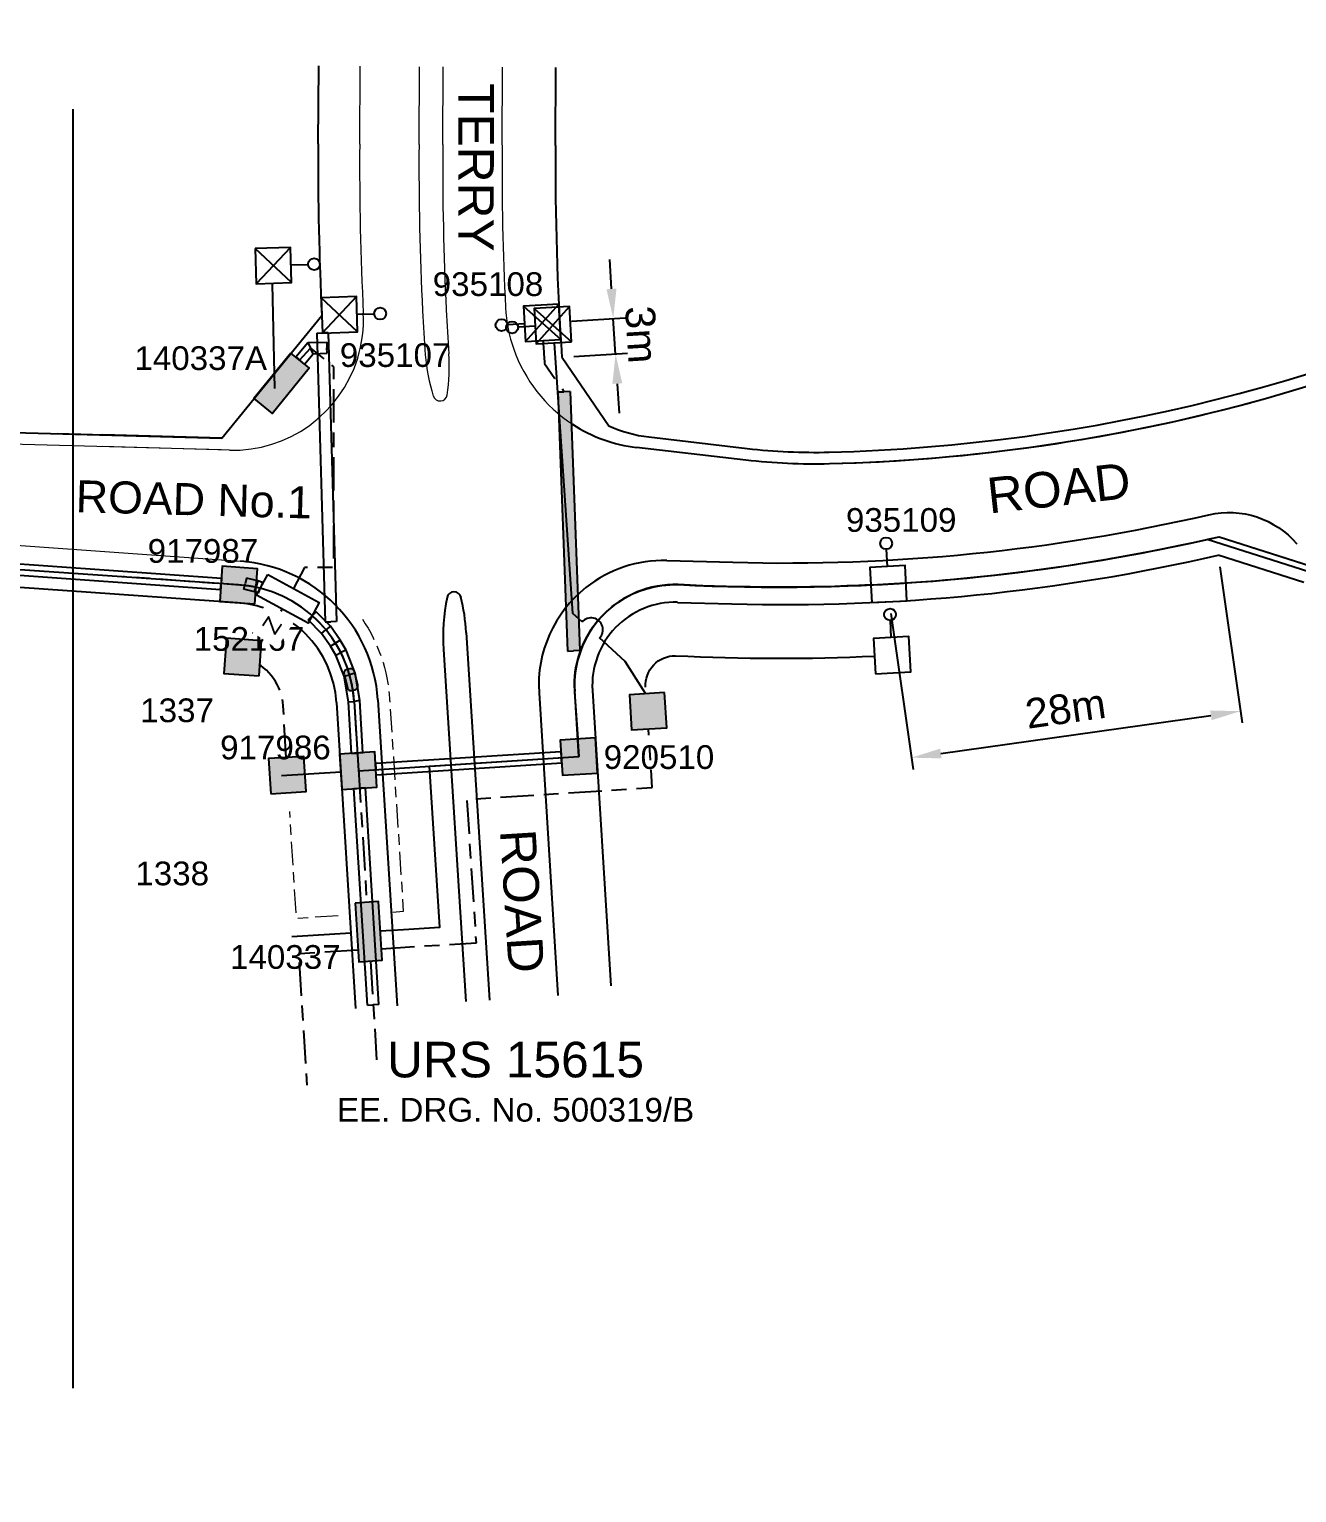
# Model space of a CAD drawing. Header units: metres. Extents: x 305550 to 306428, y 6276370 to 6276957.
# Drawn here: x 305689.5 to 305796.4, y 6276723.2 to 6276846.6 of the extents above; entities that cross this region are included whole.
import ezdxf
from ezdxf.enums import TextEntityAlignment as Align

# ---------------------------------------------------------------- set-up
doc = ezdxf.new("R2010")
doc.units = ezdxf.units.M
doc.header["$LTSCALE"] = 0.7
doc.linetypes.add('Cable Exist UG', pattern=[8.2, 4, -1.2, 1.8, -1.2])
doc.linetypes.add('IE Trench LV', pattern=[6.5, 5, -1.5])
doc.layers.get('0').update_dxf_attribs({"color": 6})
for name, color, linetype in [('_User Miscellaneous1', 3, 'Continuous'), ('_User Miscellaneous11', 7, 'Continuous'), ('_User Miscellaneous3', 11, 'Continuous'), ('_User Miscellaneous4', 7, 'Continuous'), ('_User Miscellaneous6', 7, 'Continuous'), ('_User Miscellaneous7', 150, 'Continuous'), ('_User Miscellaneous8', 7, 'Continuous'), ('_User Miscellaneous9', 8, 'Continuous'), ('_User_LV_Exist', 7, 'Continuous'), ('Cadastre Developer_SP_NEW', 4, 'Continuous'), ('Cadastre Roads_SP_EXT', 4, 'Continuous'), ('Cadastre Roads_SP_NEW', 8, 'Continuous'), ('Duct_SP_NEW', 2, 'Continuous'), ('Equip_SP_LV_NEW', 2, 'Continuous'), ('Mains_HV_NEW_U72', 2, 'Continuous'), ('Mains_LV_MOD', 3, 'Continuous'), ('Mains_LV_NEW_R6', 2, 'Continuous'), ('Mains_LV_NEW_T84', 2, 'Continuous'), ('SupportsUG_SP_LV_EXT', 7, 'Continuous'), ('SupportsUG_SP_LV_NEW', 2, 'Continuous'), ('SupportsUG_SP_LV_SL_EXT', 7, 'Continuous'), ('SupportsUG_SP_LV_SL_NEW', 2, 'Continuous'), ('Trench_SP_NEW', 2, 'Continuous'), ('UG_Details_SP_MISC', 7, 'Continuous')]:
    doc.layers.add(name, color=color, linetype=linetype)
doc.layers.add('_User Miscellaneous5', color=7, linetype='Continuous', lineweight=35)
doc.layers.add('_User Notes', color=7, linetype='Continuous', plot=False)
doc.layers.add('Viewports', color=8, linetype='Continuous', plot=False)
doc.styles.add('ARIAL', font='arial.ttf', dxfattribs={"height": 2})
doc.styles.add('ARIAL 2.5', font='arial.ttf', dxfattribs={"height": 2.5})
doc.styles.add('ARIAL 3.0', font='arial.ttf', dxfattribs={"height": 3})
doc.styles.add('COLUMN_LABEL', font='arial.ttf')
doc.styles.add('POLE_LABEL', font='arial.ttf')
doc.styles.add('SL_LABEL', font='arial.ttf')
doc.styles.get("Standard").update_dxf_attribs({"font": 'arial.ttf'})
doc.styles.add('style1', font='iso3098b.shx')
doc.linetypes.add('Cable New UG', pattern='A,8,-1,["x",style1,S=3.5,R=0,X=0.35,Y=-1],-3.5', length=12.5)
doc.linetypes.add('Cable Z', pattern='A,8,-1,["Z",Standard,S=2.5,R=0,X=0.35,Y=-1.25],-3.5', length=12.5)
doc.linetypes.add('IE Trench HV', pattern='A,8,-2,["/",style1,S=2.5,R=0,X=0.1,Y=-1],-4.5', length=14.5)
doc.dimstyles.new('DIM 1000', dxfattribs={"dimtxt": 2.5, "dimasz": 2.5, "dimexe": 1, "dimexo": 1, "dimgap": 1, "dimtad": 1, "dimdec": 0, "dimzin": 0, "dimdsep": 46, "dimtxsty": 'ARIAL 2.5', "dimcen": 1, "dimclrd": 3, "dimclre": 3, "dimclrt": 7, "dimadec": 0, "dimazin": 0, "dimtfac": 1, "dimtdec": 0, "dimtix": 1, "dimtmove": 0, "dimatfit": 3, "dimfxl": 1, "dimtolj": 1, "dimtzin": 0, "dimarcsym": 0})

# ---------------------------------------------------------------- blocks, each defined once
blk = doc.blocks.new('*U36')
at = {"layer": '_User Miscellaneous7', "lineweight": -3}
blk.add_lwpolyline([(0, -3.03), (0, -1.58)], dxfattribs=at)
blk.add_lwpolyline([(-1.49, -6), (1.49, -6), (1.49, -3.03), (-1.49, -3.03)], close=True, dxfattribs=at)
blk.add_circle((0, -1.08), 0.5, dxfattribs=at)
at = {"layer": '_User Miscellaneous8', "color": 2, "lineweight": -3}
blk.add_lwpolyline([(-1.49, 0), (1.49, 0), (1.49, 2.97), (-1.49, 2.97)], close=True, dxfattribs=at)
at = {"style": 'POLE_LABEL', "flags": 9}
blk.add_attdef('STRUCTURE_PLANT_NUMBER', text='', height=0.2, dxfattribs=at).set_placement((1.64, 1.73), align=Align.MIDDLE_LEFT)
for tag, flags, p in [('STREET_CODE', 9, (1.64, 1.49)), ('COLUMN_TYPE', 9, (1.64, 1.29)), ('OWNED_BY', 9, (1.64, 1.09)), ('OPERATED_BY', 9, (1.64, 0.89)), ('STATE', 9, (1.64, 0.49)), ('MAINTAINED_BY', 9, (1.64, 0.69)), ('USAGE', 9, (1.64, 0.29)), ('LEGEND', 9, (1.64, 0.09)), ('SUBURB', 9, (1.64, -0.31)), ('STREETNAME', 9, (1.64, -0.51)), ('Z', 1, (1.64, -1.31)), ('PARENT', 9, (1.64, -0.11)), ('LOCATION', 9, (1.64, -0.71)), ('NOTES', 9, (1.64, -0.91)), ('LABEL_ALIGNMENT', 9, (1.64, -1.11))]:
    blk.add_attdef(tag, text='', height=0.2, dxfattribs=dict(flags=flags)).set_placement(p, align=Align.MIDDLE_LEFT)
at = {"layer": '_User Miscellaneous5', "style": 'ARIAL', "flags": 8}
blk.add_attdef('ASSET_NUM', text='', height=2, dxfattribs=at).set_placement((2, 3.49), align=Align.MIDDLE_LEFT)
blk = doc.blocks.new('*U39')
at = {"layer": '_User Miscellaneous8', "color": 2}
blk.add_line((0, 0), (0, 1.45), dxfattribs=at)
blk.add_circle((0, 1.95), 0.5, dxfattribs=at)
for tag, p, flags in [('Z', (0, 0), 1), ('OPERATED_BY', (0, -9.61), 9)]:
    blk.add_attdef(tag, p, '', height=0.2, dxfattribs=dict(flags=flags))
at = {"style": 'SL_LABEL', "flags": 9}
blk.add_attdef('STREET_CODE', text='', height=0.2, dxfattribs=at).set_placement((0, -0.2), align=Align.MIDDLE_LEFT)
at = {"flags": 9}
for tag, p in [('CONSTRUCTED_VOLTAGE', (0, -0.4)), ('CONTROL_TYPE', (0, -0.6)), ('LANTERN_PURPOSE', (0, -0.8)), ('LANTERN_TYPE', (0, -1)), ('NO_PHASES', (0, -1.2)), ('OPERATING_VOLTAGE', (0, -1.4)), ('ORIENTATION', (0, -1.6)), ('OWNED_BY', (0, -1.8)), ('STATE', (0, -2)), ('CEXIST', (0, -2.4)), ('USAGE', (0, -2.2)), ('CNEW', (0, -2.6)), ('CNUMBER', (0, -2.8)), ('CREMOVE', (0, -3)), ('CREPLACE', (0, -3.2)), ('LKINGHEIGHT', (0, -3.4)), ('LBRACKET', (0, -3.6)), ('LBRACKETVOCAB', (0, -3.8)), ('LCATEGORY', (0, -4)), ('LCHARGE1', (0, -4.2)), ('LCHARGE1PERCENT', (0, -4.4)), ('LCHARGE2', (0, -4.6)), ('LCHARGE2PERCENT', (0, -4.8)), ('LCHARGE3', (0, -5)), ('LCHARGE3PERCENT', (0, -5.2)), ('LEXIST', (0, -5.4)), ('LLAMP', (0, -5.6)), ('LLAMPVOCAB', (0, -5.8)), ('LMAST', (0, -6)), ('LMASTVOCAB', (0, -6.2)), ('LNEW', (0, -6.4)), ('LANTNUMBER', (0, -6.6)), ('LOUTREACH', (0, -7)), ('LOUTREACHVOCAB', (0, -7.2)), ('LRATECODE', (0, -7.4)), ('SUBURB', (0, -8.6)), ('LREMOVE', (0, -7.6)), ('LREPLACE', (0, -7.8)), ('LTYPE', (0, -8)), ('LTYPEVOCAB', (0, -8.2)), ('LEGEND', (0, -8.4)), ('STREETNAME', (0, -8.8)), ('LOCATION', (0, -9)), ('NOTES', (0, -9.2)), ('MAINTAINED_BY', (0, -9.86))]:
    blk.add_attdef(tag, text='', height=0.2, dxfattribs=at).set_placement(p, align=Align.MIDDLE_LEFT)
at = {"layer": '_User Notes', "style": 'SL_LABEL', "flags": 8}
blk.add_attdef('ASSET_NUM', text='', height=2.5, dxfattribs=at).set_placement((2, 2), align=Align.MIDDLE_LEFT)
at = {"layer": '_User Notes', "flags": 8}
blk.add_attdef('LNUMBER', text='', height=2.5, dxfattribs=at).set_placement((1.2, -2.8), align=Align.MIDDLE_LEFT)
blk = doc.blocks.new('*U37')
at = {"layer": '_User Miscellaneous7'}
blk.add_hatch(color=256, dxfattribs=at).paths.add_polyline_path([(-1.49, -4.51), (-1.49, -7.49), (1.48, -7.49), (1.48, -4.51)])
at = {"layer": '_User Miscellaneous8'}
blk.add_hatch(color=256, dxfattribs=at).paths.add_polyline_path([(-1.49, 1.48), (-1.49, -1.49), (1.48, -1.49), (1.48, 1.48)])
at = {"layer": '_User Miscellaneous7'}
blk.add_lwpolyline([(1.48, -7.49), (1.48, -4.51), (-1.49, -4.51), (-1.49, -7.49)], close=True, dxfattribs=at)
at = {"layer": '_User Miscellaneous8'}
blk.add_lwpolyline([(1.48, -1.49), (1.48, 1.48), (-1.49, 1.48), (-1.49, -1.49)], close=True, dxfattribs=at)
at = {"flags": 9}
for tag, style, p in [('STRUCTURE_PLANT_NUMBER', 'POLE_LABEL', (1.81, 0.03)), ('STREET_CODE', 'COLUMN_LABEL', (1.81, -0.2))]:
    blk.add_attdef(tag, text='', height=0.2, dxfattribs=dict(at, style=style)).set_placement(p, align=Align.MIDDLE_LEFT)
for tag, p in [('COLUMN_TYPE', (1.81, -0.4)), ('OWNED_BY', (1.81, -0.6)), ('STATE', (1.81, -0.8)), ('USAGE', (1.81, -1)), ('LEGEND', (1.81, -1.2)), ('STREETNAME', (1.81, -1.6)), ('SUBURB', (1.81, -1.8)), ('LOCATION', (1.81, -1.4)), ('NOTES', (1.81, -2))]:
    blk.add_attdef(tag, text='', height=0.2, dxfattribs=at).set_placement(p, align=Align.MIDDLE_LEFT)
at = {"flags": 1}
blk.add_attdef('Z', (1.81, -2.35), '', height=0.2, dxfattribs=at)
at = {"layer": '_User Miscellaneous6', "style": 'ARIAL', "flags": 8}
blk.add_attdef('ASSET_NUM', text='', height=2, dxfattribs=at).set_placement((2, 2), align=Align.MIDDLE_LEFT)
blk = doc.blocks.new('*U195')
at = {"layer": '_User Miscellaneous7'}
blk.add_hatch(color=256, dxfattribs=at).paths.add_polyline_path([(1.96, -7.55), (4.93, -7.55), (4.93, -4.58), (1.96, -4.58)])
at = {"layer": '_User Miscellaneous8'}
blk.add_hatch(color=256, dxfattribs=at).paths.add_polyline_path([(-1.49, -1.49), (1.48, -1.49), (1.48, 1.48), (-1.49, 1.48)])
at = {"layer": '_User Miscellaneous7'}
blk.add_lwpolyline([(4.93, -7.55), (4.93, -4.58), (1.96, -4.58), (1.96, -7.55)], close=True, dxfattribs=at)
at = {"layer": '_User Miscellaneous8'}
blk.add_lwpolyline([(1.48, -1.49), (1.48, 1.48), (-1.49, 1.48), (-1.49, -1.49)], close=True, dxfattribs=at)
at = {"flags": 9}
for tag, style, p in [('STRUCTURE_PLANT_NUMBER', 'POLE_LABEL', (1.81, 0.03)), ('STREET_CODE', 'COLUMN_LABEL', (1.81, -0.2))]:
    blk.add_attdef(tag, text='', height=0.2, dxfattribs=dict(at, style=style)).set_placement(p, align=Align.MIDDLE_LEFT)
for tag, p in [('COLUMN_TYPE', (1.81, -0.4)), ('OWNED_BY', (1.81, -0.6)), ('STATE', (1.81, -0.8)), ('USAGE', (1.81, -1)), ('LEGEND', (1.81, -1.2)), ('STREETNAME', (1.81, -1.6)), ('SUBURB', (1.81, -1.8)), ('LOCATION', (1.81, -1.4)), ('NOTES', (1.81, -2))]:
    blk.add_attdef(tag, text='', height=0.2, dxfattribs=at).set_placement(p, align=Align.MIDDLE_LEFT)
at = {"flags": 1}
blk.add_attdef('Z', (1.81, -2.35), '', height=0.2, dxfattribs=at)
at = {"layer": '_User Miscellaneous6', "style": 'ARIAL', "flags": 8}
blk.add_attdef('ASSET_NUM', text='', height=2, dxfattribs=at).set_placement((2, 2), align=Align.MIDDLE_LEFT)
blk = doc.blocks.new('*U458')
at = {"layer": '_User Miscellaneous7'}
blk.add_hatch(color=256, dxfattribs=at).paths.add_polyline_path([(-0.71, -7.51), (2.26, -7.51), (2.26, -4.54), (-0.71, -4.54)])
at = {"layer": '_User Miscellaneous8'}
blk.add_hatch(color=256, dxfattribs=at).paths.add_polyline_path([(-1.49, -1.49), (1.48, -1.49), (1.48, 1.48), (-1.49, 1.48)])
at = {"layer": '_User Miscellaneous7'}
blk.add_lwpolyline([(2.26, -7.51), (2.26, -4.54), (-0.71, -4.54), (-0.71, -7.51)], close=True, dxfattribs=at)
at = {"layer": '_User Miscellaneous8'}
blk.add_lwpolyline([(1.48, -1.49), (1.48, 1.48), (-1.49, 1.48), (-1.49, -1.49)], close=True, dxfattribs=at)
at = {"flags": 9}
for tag, style, p in [('STRUCTURE_PLANT_NUMBER', 'POLE_LABEL', (1.81, 0.03)), ('STREET_CODE', 'COLUMN_LABEL', (1.81, -0.2))]:
    blk.add_attdef(tag, text='', height=0.2, dxfattribs=dict(at, style=style)).set_placement(p, align=Align.MIDDLE_LEFT)
for tag, p in [('COLUMN_TYPE', (1.81, -0.4)), ('OWNED_BY', (1.81, -0.6)), ('STATE', (1.81, -0.8)), ('USAGE', (1.81, -1)), ('LEGEND', (1.81, -1.2)), ('STREETNAME', (1.81, -1.6)), ('SUBURB', (1.81, -1.8)), ('LOCATION', (1.81, -1.4)), ('NOTES', (1.81, -2))]:
    blk.add_attdef(tag, text='', height=0.2, dxfattribs=at).set_placement(p, align=Align.MIDDLE_LEFT)
at = {"flags": 1}
blk.add_attdef('Z', (1.81, -2.35), '', height=0.2, dxfattribs=at)
at = {"layer": '_User Miscellaneous6', "style": 'ARIAL', "flags": 8}
blk.add_attdef('ASSET_NUM', text='', height=2, dxfattribs=at).set_placement((2, 2), align=Align.MIDDLE_LEFT)
blk = doc.blocks.new('PILLAR_EXT')
blk.add_hatch(color=256).paths.add_polyline_path([(-2.475, 2.49), (-2.475, 0.51), (2.475, 0.51), (2.475, 2.49)])
blk.add_lwpolyline([(-2.475, 0.51), (2.475, 0.51), (2.475, 2.49), (-2.475, 2.49)], close=True)
for tag, p, flags in [('OWNED_BY', (0, 1.3), 9), ('STATE', (0, 1.1), 9), ('SUPPORT_TYPE', (0, 0.9), 9), ('USAGE', (0, 0.7), 9), ('LEGEND', (0, 0.5), 9), ('LOCATION', (0, 0.3), 9), ('NOTES', (0, 0.1), 9), ('PARENT', (0, -0.1), 9), ('STREETNAME', (0, -0.3), 9), ('SUBURB', (0, -0.5), 1)]:
    blk.add_attdef(tag, p, '', height=0.2, dxfattribs=dict(flags=flags))
at = {"layer": '_User Miscellaneous6', "style": 'ARIAL', "flags": 8}
blk.add_attdef('ASSET_NUM', text='', height=2, dxfattribs=at).set_placement((1.5, 7.5), align=Align.TOP_LEFT)
blk = doc.blocks.new('*D180')
at = {"layer": '_User Miscellaneous3', "color": 3, "lineweight": -2, "transparency": 16777216}
for p, q in [((305789.89, 6276801.28), (305791.75, 6276788.13)), ((305762.16, 6276797.36), (305764.02, 6276784.21)), ((305766.36, 6276785.55), (305789.13, 6276788.77))]:
    blk.add_line(p, q, dxfattribs=at)
at = {"layer": '_User Miscellaneous3', "color": 3, "transparency": 16777216}
for points in [[(305789.07, 6276789.18), (305789.19, 6276788.36), (305791.61, 6276789.12)], [(305766.3, 6276785.96), (305766.42, 6276785.14), (305763.88, 6276785.2)]]:
    blk.add_solid(points, dxfattribs=at)
at = {"layer": 'Defpoints', "color": 0, "transparency": 16777216}
for p in [(305789.75, 6276802.27), (305762.02, 6276798.35), (305791.61, 6276789.12)]:
    blk.add_point(p, dxfattribs=at)
at = {"layer": '_User Miscellaneous3', "color": 7, "transparency": 16777216, "insert": (305776.87, 6276789.33), "char_height": 2.5, "attachment_point": 5, "rotation": 8.0518, "style": 'ARIAL 2.5'}
blk.add_mtext('\\A1;28m', dxfattribs=at)
blk = doc.blocks.new('*U196')
at = {"layer": '_User Miscellaneous7', "lineweight": -3}
for points in [[(-0.24, 2.09), (-0.24, 3.54)], [(-1.73, 2.09), (1.26, -0.9)], [(1.24, 2.09), (-1.73, -0.88)]]:
    blk.add_lwpolyline(points, dxfattribs=at)
blk.add_lwpolyline([(-1.73, -0.88), (1.24, -0.88), (1.24, 2.09), (-1.73, 2.09)], close=True, dxfattribs=at)
blk.add_circle((-0.24, 4.04), 0.5, dxfattribs=at)
at = {"layer": '_User Miscellaneous8', "color": 2, "lineweight": -3}
blk.add_lwpolyline([(-1.49, 0), (1.49, 0), (1.49, 2.97), (-1.49, 2.97)], close=True, dxfattribs=at)
at = {"layer": '_User Miscellaneous9', "color": 2, "lineweight": -3}
for points in [[(-1.49, 2.97), (1.5, -0.01)], [(1.49, 2.97), (-1.49, -0.01)]]:
    blk.add_lwpolyline(points, dxfattribs=at)
at = {"style": 'POLE_LABEL', "flags": 9}
blk.add_attdef('STRUCTURE_PLANT_NUMBER', text='', height=0.2, dxfattribs=at).set_placement((1.64, 1.73), align=Align.MIDDLE_LEFT)
for tag, flags, p in [('STREET_CODE', 9, (1.64, 1.49)), ('COLUMN_TYPE', 9, (1.64, 1.29)), ('OWNED_BY', 9, (1.64, 1.09)), ('OPERATED_BY', 9, (1.64, 0.89)), ('STATE', 9, (1.64, 0.49)), ('MAINTAINED_BY', 9, (1.64, 0.69)), ('USAGE', 9, (1.64, 0.29)), ('LEGEND', 9, (1.64, 0.09)), ('SUBURB', 9, (1.64, -0.31)), ('STREETNAME', 9, (1.64, -0.51)), ('Z', 1, (1.64, -1.31)), ('PARENT', 9, (1.64, -0.11)), ('LOCATION', 9, (1.64, -0.71)), ('NOTES', 9, (1.64, -0.91)), ('LABEL_ALIGNMENT', 9, (1.64, -1.11))]:
    blk.add_attdef(tag, text='', height=0.2, dxfattribs=dict(flags=flags)).set_placement(p, align=Align.MIDDLE_LEFT)
at = {"layer": '_User Miscellaneous5', "style": 'ARIAL', "flags": 8}
blk.add_attdef('ASSET_NUM', text='', height=2, dxfattribs=at).set_placement((2, 3.49), align=Align.MIDDLE_LEFT)
blk = doc.blocks.new('*U190')
at = {"layer": '_User Miscellaneous7', "lineweight": -3}
for points in [[(-4.33, -2.47), (-4.33, -1.02)], [(-5.81, -2.47), (-2.83, -5.46)], [(-2.84, -2.47), (-5.81, -5.44)]]:
    blk.add_lwpolyline(points, dxfattribs=at)
blk.add_lwpolyline([(-5.81, -5.44), (-2.84, -5.44), (-2.84, -2.47), (-5.81, -2.47)], close=True, dxfattribs=at)
blk.add_circle((-4.33, -0.52), 0.5, dxfattribs=at)
at = {"layer": '_User Miscellaneous8', "color": 2, "lineweight": -3}
blk.add_lwpolyline([(-1.49, 0), (1.49, 0), (1.49, 2.97), (-1.49, 2.97)], close=True, dxfattribs=at)
at = {"layer": '_User Miscellaneous9', "color": 2, "lineweight": -3}
for points in [[(-1.49, 2.97), (1.5, -0.01)], [(1.49, 2.97), (-1.49, -0.01)]]:
    blk.add_lwpolyline(points, dxfattribs=at)
at = {"style": 'POLE_LABEL', "flags": 9}
blk.add_attdef('STRUCTURE_PLANT_NUMBER', text='', height=0.2, dxfattribs=at).set_placement((1.64, 1.73), align=Align.MIDDLE_LEFT)
for tag, flags, p in [('STREET_CODE', 9, (1.64, 1.49)), ('COLUMN_TYPE', 9, (1.64, 1.29)), ('OWNED_BY', 9, (1.64, 1.09)), ('OPERATED_BY', 9, (1.64, 0.89)), ('STATE', 9, (1.64, 0.49)), ('MAINTAINED_BY', 9, (1.64, 0.69)), ('USAGE', 9, (1.64, 0.29)), ('LEGEND', 9, (1.64, 0.09)), ('SUBURB', 9, (1.64, -0.31)), ('STREETNAME', 9, (1.64, -0.51)), ('Z', 1, (1.64, -1.31)), ('PARENT', 9, (1.64, -0.11)), ('LOCATION', 9, (1.64, -0.71)), ('NOTES', 9, (1.64, -0.91)), ('LABEL_ALIGNMENT', 9, (1.64, -1.11))]:
    blk.add_attdef(tag, text='', height=0.2, dxfattribs=dict(flags=flags)).set_placement(p, align=Align.MIDDLE_LEFT)
at = {"layer": '_User Miscellaneous5', "style": 'ARIAL', "flags": 8}
blk.add_attdef('ASSET_NUM', text='', height=2, dxfattribs=at).set_placement((2, 3.49), align=Align.MIDDLE_LEFT)
blk = doc.blocks.new('A$C7DAD38F0')
at = {"layer": '_User Miscellaneous11', "color": 3, "style": 'ARIAL'}
blk.add_attdef('DRG_NO', text='', height=2, dxfattribs=at).set_placement((0, -4.23), align=Align.MIDDLE_CENTER)
at = {"layer": '_User Miscellaneous6', "color": 2, "style": 'ARIAL 3.0'}
blk.add_attdef('URS___', text='', height=3, dxfattribs=at).set_placement((0, 0), align=Align.MIDDLE_CENTER)
blk = doc.blocks.new('*D194')
at = {"layer": '_User Miscellaneous3', "color": 3, "lineweight": -2, "transparency": 16777216}
for p, q in [((305738.6, 6276824.72), (305738.45, 6276827.21)), ((305735.24, 6276822.01), (305739.75, 6276822.29)), ((305738.94, 6276819.23), (305738.75, 6276822.22)), ((305735.42, 6276819.01), (305739.94, 6276819.29)), ((305739.09, 6276816.73), (305739.25, 6276814.24))]:
    blk.add_line(p, q, dxfattribs=at)
at = {"layer": '_User Miscellaneous3', "color": 3, "transparency": 16777216}
for points in [[(305739.02, 6276824.74), (305738.18, 6276824.69), (305738.75, 6276822.22)], [(305739.51, 6276816.76), (305738.68, 6276816.71), (305738.94, 6276819.23)]]:
    blk.add_solid(points, dxfattribs=at)
at = {"layer": 'Defpoints', "color": 0, "transparency": 16777216}
for p in [(305734.24, 6276821.94), (305738.75, 6276822.22), (305734.43, 6276818.95)]:
    blk.add_point(p, dxfattribs=at)
at = {"layer": '_User Miscellaneous3', "color": 7, "transparency": 16777216, "insert": (305741.12, 6276820.87), "char_height": 2.5, "attachment_point": 5, "rotation": 273.5473, "style": 'ARIAL 2.5'}
blk.add_mtext('\\A1;3m', dxfattribs=at)
blk = doc.blocks.new('*U457')
at = {"lineweight": -3}
blk.add_lwpolyline([(-2.34, 2.62), (2.6, 2.36), (2.5, 0.38), (-2.44, 0.64)], close=True, dxfattribs=at)
for tag, flags, p in [('STREET_CODE', 9, (1.5, 3.5)), ('OWNED_BY', 9, (1.5, 3.3)), ('OPERATED_BY', 9, (1.5, 3.1)), ('STATE', 9, (1.5, 2.7)), ('SUPPORT_TYPE', 9, (1.5, 2.5)), ('MAINTAINED_BY', 9, (1.5, 2.9)), ('SUBURB', 9, (1.5, 1.7)), ('STREETNAME', 9, (1.5, 1.5)), ('USAGE', 9, (1.5, 2.3)), ('LEGEND', 9, (1.5, 2.1)), ('PARENT', 9, (1.5, 1.9)), ('LOCATION', 9, (1.5, 1.3)), ('Z', 1, (1.5, 0.9)), ('NOTES', 9, (1.5, 1.1))]:
    blk.add_attdef(tag, text='', height=0.2, dxfattribs=dict(flags=flags)).set_placement(p, align=Align.MIDDLE_LEFT)
at = {"layer": '_User Miscellaneous4', "style": 'ARIAL', "flags": 8}
blk.add_attdef('ASSET_NUM', text='', height=2, dxfattribs=at).set_placement((2, 5.5), align=Align.MIDDLE_LEFT)
blk = doc.blocks.new('LV_STJ_NEW')
blk.add_hatch(color=256).paths.add_polyline_path([(0.91, 0.13, 0.414214), (0.59, 0.45), (-0.59, 0.45, 0.414214), (-0.91, 0.13), (-0.91, -0.13, 0.414214), (-0.59, -0.45), (0.59, -0.45, 0.414214), (0.91, -0.13)])
blk.add_lwpolyline([(-0.91, 0.13), (-0.91, -0.13, 0.414214), (-0.59, -0.45), (0.59, -0.45, 0.414214), (0.91, -0.13), (0.91, 0.13, 0.414214), (0.59, 0.45), (-0.59, 0.45, 0.414214)], format="xyb", close=True)
for tag, flags, p in [('ORIENTATION', 9, (1.5, 0)), ('STATE', 9, (1.5, -0.8)), ('OWNED_BY', 9, (1.5, -1)), ('OPERATED_BY', 9, (1.5, -1.2)), ('USAGE', 9, (1.5, -0.2)), ('LEGEND', 9, (1.5, -0.4)), ('NOTES', 9, (1.5, -0.6)), ('OPERATING_VOLTAGE', 9, (1.5, -1.6)), ('CONSTRUCTED_VOLTAGE', 9, (1.5, -1.8)), ('TYPE', 9, (1.5, -2.2)), ('Z', 1, (1.5, -2.4)), ('MAINTAINED_BY', 9, (1.5, -1.4)), ('NUMBER_OF_PHASES', 9, (1.5, -2))]:
    blk.add_attdef(tag, text='', height=0.2, dxfattribs=dict(flags=flags)).set_placement(p, align=Align.MIDDLE_LEFT)

msp = doc.modelspace()

# ---------------------------------------------------------------- hatches: boundary and pattern name
at = {"layer": '_User Miscellaneous11'}
h = msp.add_hatch(color=256, dxfattribs=at)
h.dxf.hatch_style = 1
h.paths.add_polyline_path([(305735.11, 6276816.07), (305734.07, 6276816.03), (305734.88, 6276794.19), (305735.92, 6276794.23)])

# ---------------------------------------------------------------- linework, layer by layer
at = {"layer": '_User Miscellaneous9', "lineweight": 9}
for p, q in [((305684.82, 6276803.36), (305707.31, 6276801.76)), ((305726.36, 6276795.76), (305728.3, 6276764.87)), ((305726.36, 6276795.76), (305728.3, 6276764.87))]:
    msp.add_line(p, q, dxfattribs=at)
msp.add_lwpolyline([(305724.45, 6276794.33), (305726.31, 6276764.73)], dxfattribs=at)
msp.add_lwpolyline([(305724.45, 6276794.33), (305726.31, 6276764.73)], dxfattribs=at)
for centre, radius, start, end in [((305741.41, 6276795.39), 17, 168.779, 183.6068), ((305741.41, 6276795.39), 17, 168.779, 183.6068), ((305725.33, 6276798.58), 0.6, 13.1363, 168.779), ((305725.33, 6276798.58), 0.6, 13.1363, 168.779), ((305725.33, 6276798.58), 0.6, 13.1363, 168.779), ((305725.33, 6276798.58), 0.6, 13.1363, 168.779), ((305709.39, 6276794.7), 17, 3.5945, 13.7275), ((305709.39, 6276794.7), 17, 3.5945, 13.7275), ((305709.39, 6276794.7), 17, 3.5945, 13.7275), ((305709.39, 6276794.7), 17, 3.5945, 13.7275)]:
    msp.add_arc(centre, radius, start, end, dxfattribs=at)
at = {"layer": '_User_LV_Exist', "color": 7, "linetype": 'Cable Exist UG'}
for p, q in [((305716.91, 6276789.95), (305717.97, 6276773)), ((305718.28, 6276768.06), (305718.8, 6276759.73))]:
    msp.add_line(p, q, dxfattribs=at)
at = {"layer": '_User_LV_Exist', "color": 7, "linetype": 'Cable Exist UG', "flags": 128}
for points in [[(305712.31, 6276818.71), (305713.22, 6276819.72), (305715.16, 6276818.15), (305715.16, 6276801.23), (305712.73, 6276801.23), (305711.79, 6276799.45)], [(305719.21, 6276769.1), (305727.21, 6276769.6), (305726.43, 6276781.69), (305742.03, 6276782.69), (305741.72, 6276787.64)], [(305717.23, 6276768.97), (305712.23, 6276768.66), (305712.93, 6276757.58)]]:
    msp.add_lwpolyline(points, dxfattribs=at)
for points in [[(305708.98, 6276799.48, 0.03283), (305707.63, 6276799.72), (305697.41, 6276800.46)], [(305711.19, 6276785.21), (305710.92, 6276789.58, 0.282374), (305708.21, 6276793.43)]]:
    msp.add_lwpolyline(points, format="xyb", dxfattribs=at)
at = {"layer": '_User_LV_Exist', "color": 7, "linetype": 'Cable Exist UG'}
msp.add_arc((305706.43, 6276789.29), 10.5, 3.5945, 13.6914, dxfattribs=at)
at = {"layer": 'Cadastre Developer_SP_NEW'}
for p, q in [((305713.88, 6276836.95), (305713.92, 6276843.51)), ((305733.88, 6276836.82), (305733.92, 6276843.37)), ((305705.74, 6276812.14), (305714.18, 6276822.49)), ((305705.74, 6276812.14), (305714.18, 6276822.49)), ((305734.43, 6276818.95), (305738.37, 6276813.17)), ((305687.18, 6276812.65), (305705.74, 6276812.14)), ((305691.86, 6276812.52), (305705.74, 6276812.14)), ((305741.75, 6276812.24), (305750.05, 6276811.27)), ((305796.96, 6276799.97), (305789.75, 6276802.27)), ((305684.57, 6276799.87), (305707.06, 6276798.27)), ((305684.57, 6276799.87), (305707.06, 6276798.27)), ((305744.17, 6276798.29), (305748.75, 6276798.17)), ((305715.41, 6276789.86), (305717.03, 6276764.06)), ((305715.41, 6276789.86), (305717.03, 6276764.06)), ((305736.99, 6276790.86), (305738.55, 6276765.97)), ((305710.79, 6276783.7), (305715.78, 6276784.01)), ((305710.79, 6276783.7), (305715.78, 6276784.01)), ((305711.64, 6276770.12), (305716.63, 6276770.44)), ((305711.64, 6276770.12), (305716.63, 6276770.44))]:
    msp.add_line(p, q, dxfattribs=at)
at = {"layer": 'Cadastre Developer_SP_NEW', "flags": 128}
for points in [[(305705.74, 6276812.14), (305714.18, 6276822.49)], [(305705.74, 6276812.14), (305695.73, 6276812.42)]]:
    msp.add_lwpolyline(points, dxfattribs=at)
at = {"layer": 'Cadastre Developer_SP_NEW'}
for centre, radius, start, end in [((305753.17, 6276960.91), 150, 271.4468, 321.4807), ((305972.37, 6276835.2), 258.5, 179.6118, 182.819), ((305972.37, 6276835.2), 238.5, 179.6118, 183.9077), ((305743.08, 6276823.66), 11.5, 245.8429, 263.3535), ((305755.72, 6276859.94), 49, 263.3535, 271.4468), ((305753.17, 6276960.91), 162.8, 268.444, 282.985), ((305706.43, 6276789.29), 9, 3.5945, 85.9366), ((305706.43, 6276789.29), 9, 3.5945, 85.9366), ((305743.98, 6276791.3), 7, 88.444, 183.5945)]:
    msp.add_arc(centre, radius, start, end, dxfattribs=at)
at = {"layer": 'Cadastre Roads_SP_EXT', "lineweight": 9}
for p, q in [((305717.38, 6276836.93), (305717.42, 6276843.49)), ((305722.38, 6276836.9), (305722.42, 6276843.45)), ((305724.38, 6276836.88), (305724.42, 6276843.44)), ((305729.38, 6276836.85), (305729.42, 6276843.4)), ((305705.71, 6276811.14), (305581.4, 6276814.52)), ((305705.71, 6276811.14), (305581.4, 6276814.52)), ((305706.4, 6276811.13), (305695.66, 6276811.42))]:
    msp.add_line(p, q, dxfattribs=at)
for centre, radius, start, end in [((305972.37, 6276835.2), 255, 179.6118, 182.819), ((305972.37, 6276835.2), 250, 179.6118, 182.8281), ((305972.37, 6276835.2), 248, 179.6118, 182.833), ((305972.37, 6276835.2), 243, 179.6118, 182.8434), ((305742.16, 6276823.77), 12.5, 182.8434, 199.3358), ((305706.69, 6276822.12), 11, 342.9161, 2.819), ((305972.37, 6276835.2), 250, 182.8281, 183.6808), ((305972.37, 6276835.2), 248, 182.833, 183.689), ((305742.16, 6276823.77), 12.5, 199.3358, 236.7654), ((305706.69, 6276822.12), 11, 268.444, 342.9161), ((305739.82, 6276820.7), 17, 185.2322, 197.1467), ((305707.92, 6276818.19), 17, 351.8213, 3.5946), ((305724.15, 6276815.87), 0.6, 197.1467, 352.619)]:
    msp.add_arc(centre, radius, start, end, dxfattribs=at)
at = {"layer": 'Cadastre Roads_SP_NEW'}
for p, q in [((305726.36, 6276795.76), (305728.31, 6276764.77)), ((305715.41, 6276789.86), (305717.03, 6276764.06)), ((305718.9, 6276790.08), (305720.52, 6276764.28)), ((305732.49, 6276790.67), (305734.09, 6276765.15))]:
    msp.add_line(p, q, dxfattribs=at)
at = {"layer": 'Cadastre Roads_SP_NEW', "flags": 128}
for points in [[(305942.47, 6276956.28), (305871.31, 6276866.87, -0.22185), (305756.98, 6276809.96)], [(305792.43, 6276815.1, -0.059511), (305756.98, 6276809.96, -0.03533), (305749.93, 6276810.28), (305740.71, 6276811.35)], [(305743.26, 6276801.82), (305748.84, 6276801.67, 0.063532), (305788.96, 6276805.68, -0.280314), (305796.36, 6276803.23, -0.254044)], [(305743.26, 6276801.82, 0.1761), (305736.45, 6276799.55, 0.1761)]]:
    msp.add_lwpolyline(points, format="xyb", dxfattribs=at)
msp.add_lwpolyline([(305724.45, 6276794.33), (305726.31, 6276764.64)], dxfattribs=at)
at = {"layer": 'Cadastre Roads_SP_NEW', "lineweight": 9}
msp.add_arc((305739.82, 6276820.7), 17, 183.4646, 183.5576, dxfattribs=at)
at = {"layer": 'Cadastre Roads_SP_NEW'}
for centre, radius, start, end in [((305742.16, 6276823.77), 12.5, 236.7654, 263.3535), ((305706.43, 6276789.29), 12.5, 3.5945, 85.9366), ((305741.41, 6276795.39), 17, 168.779, 183.6068), ((305725.33, 6276798.58), 0.6, 13.1363, 168.779), ((305709.39, 6276794.7), 17, 3.5945, 13.7275), ((305742.97, 6276791.32), 10.5, 128.4444, 183.5945), ((305706.43, 6276789.29), 9, 3.5945, 85.9366)]:
    msp.add_arc(centre, radius, start, end, dxfattribs=at)
at = {"layer": 'Duct_SP_NEW'}
for p, q in [((305734.07, 6276816.03), (305734.59, 6276816.05)), ((305734.07, 6276816.03), (305734.88, 6276794.19)), ((305735.11, 6276816.07), (305734.59, 6276816.05)), ((305735.11, 6276816.07), (305735.92, 6276794.23)), ((305734.88, 6276794.19), (305735.4, 6276794.21)), ((305735.92, 6276794.23), (305735.4, 6276794.21))]:
    msp.add_line(p, q, dxfattribs=at)
at = {"layer": 'Mains_HV_NEW_U72', "color": 2, "linetype": 'Cable New UG'}
msp.add_line((305716.91, 6276789.95), (305717.27, 6276784.11), dxfattribs=at)
at = {"layer": 'Mains_HV_NEW_U72', "color": 2, "linetype": 'Cable New UG', "flags": 128}
for points in [[(305807.56, 6276803.91), (305797.39, 6276800.86), (305788.8, 6276803.6)], [(305735.49, 6276790.76), (305735.84, 6276785.3)], [(305717.26, 6276784.1), (305735.85, 6276785.3)]]:
    msp.add_lwpolyline(points, dxfattribs=at)
at = {"layer": 'Mains_HV_NEW_U72', "color": 2, "linetype": 'Cable New UG'}
for centre, radius, start, end in [((305752.67, 6276963.91), 164.33, 267.0466, 282.7005), ((305743.98, 6276791.3), 8.5, 88.444, 183.5945)]:
    msp.add_arc(centre, radius, start, end, dxfattribs=at)
at = {"layer": 'Mains_LV_MOD', "color": 8, "linetype": 'Cable Exist UG', "lineweight": 0, "ltscale": 0.7, "flags": 128}
msp.add_lwpolyline([(305717.6, 6276796.87, -0.134117), (305719.9, 6276790.14), (305721.05, 6276772.22), (305720.18, 6276772.16)], format="xyb", dxfattribs=at)
msp.add_lwpolyline([(305715.57, 6276771.87), (305712.04, 6276771.65), (305711.48, 6276780.66)], dxfattribs=at)
at = {"layer": 'Mains_LV_NEW_R6', "color": 2, "linetype": 'Cable Z'}
for p, q in [((305710.84, 6276797.72), (305710.3, 6276796.88)), ((305709.64, 6276795.85), (305709.1, 6276795.01))]:
    msp.add_line(p, q, dxfattribs=at)
at = {"layer": 'Mains_LV_NEW_R6', "linetype": 'Cable Z', "flags": 128}
for points in [[(305710.21, 6276816.33), (305710.02, 6276825.11)], [(305736.13, 6276796.64), (305735.34, 6276797.36), (305733.79, 6276820.15)], [(305741.48, 6276790.6), (305739.75, 6276793.31), (305737.6, 6276795.29)]]:
    msp.add_lwpolyline(points, dxfattribs=at)
msp.add_lwpolyline([(305741.48, 6276791.14, -0.434725), (305743.99, 6276793.8, 0.024671), (305760.79, 6276793.77, 0.024671)], format="xyb", dxfattribs=at)
at = {"layer": 'Mains_LV_NEW_R6', "linetype": 'Cable Z'}
msp.add_arc((305736.88, 6276795.98), 1, 315.6176, 139.1489, dxfattribs=at)
at = {"layer": 'Mains_LV_NEW_T84', "linetype": 'Cable New UG', "flags": 128}
for points in [[(305735.98, 6276794.19, -0.323238), (305744.21, 6276799.79, 0.070013), (305789.81, 6276803.83), (305798.27, 6276801.12), (305804.69, 6276803.05), (305809.21, 6276788.92)], [(305721.07, 6276770.72), (305724.12, 6276770.91), (305723.25, 6276784.49), (305735.85, 6276785.3), (305735.48, 6276791.3, -0.08707), (305735.98, 6276794.19, -0.08707)]]:
    msp.add_lwpolyline(points, format="xyb", dxfattribs=at)
msp.add_lwpolyline([(305719.11, 6276770.59), (305721.07, 6276770.72)], dxfattribs=at)
at = {"layer": 'Mains_LV_NEW_T84', "linetype": 'Cable New UG', "ltscale": 0.7}
msp.add_arc((305706.43, 6276789.29), 10.5, 13.6914, 48.6354, dxfattribs=at)
at = {"layer": 'Trench_SP_NEW', "linetype": 'IE Trench LV', "flags": 128}
msp.add_lwpolyline([(305732.83, 6276820.38, 0.002021), (305732.96, 6276818.44), (305734.59, 6276816.05)], format="xyb", dxfattribs=at)
at = {"layer": 'Trench_SP_NEW', "linetype": 'IE Trench HV', "flags": 128}
for points in [[(305763.42, 6276799.93, 0.040646), (305789.81, 6276803.83), (305797.42, 6276801.4)], [(305760.46, 6276799.76, -0.024741), (305744.21, 6276799.79, 0.440795), (305735.49, 6276790.76), (305735.76, 6276786.79)]]:
    msp.add_lwpolyline(points, format="xyb", dxfattribs=at)
at = {"layer": 'UG_Details_SP_MISC'}
for p, q in [((305713.75, 6276820.99), (305714.23, 6276821.01)), ((305713.75, 6276820.99), (305714.46, 6276796.65)), ((305714.71, 6276821.02), (305714.23, 6276821.01)), ((305714.71, 6276821.02), (305715.42, 6276796.68)), ((305711.98, 6276818.98), (305712.99, 6276820.19)), ((305712.99, 6276820.19), (305714.6, 6276820.24)), ((305712.99, 6276820.19), (305713.22, 6276819.72)), ((305713.45, 6276819.25), (305713.22, 6276819.72)), ((305714.6, 6276820.24), (305714.61, 6276819.76)), ((305714.63, 6276819.29), (305714.61, 6276819.76)), ((305711.98, 6276818.98), (305712.35, 6276818.67)), ((305712.72, 6276818.37), (305712.35, 6276818.67)), ((305712.72, 6276818.37), (305713.45, 6276819.25)), ((305713.45, 6276819.25), (305714.63, 6276819.29)), ((305686.58, 6276801.7), (305705.72, 6276800.34)), ((305686.51, 6276800.74), (305705.65, 6276799.38)), ((305705.65, 6276799.38), (305705.69, 6276799.86)), ((305705.72, 6276800.34), (305705.69, 6276799.86)), ((305707.61, 6276799.4), (305707.72, 6276799.87)), ((305707.84, 6276800.34), (305707.72, 6276799.87)), ((305708.79, 6276800.11), (305707.84, 6276800.34)), ((305708.79, 6276800.11), (305708.65, 6276799.65)), ((305709.17, 6276799.97), (305708.79, 6276800.11)), ((305709.17, 6276799.97), (305709, 6276799.52)), ((305708.51, 6276799.19), (305707.61, 6276799.4)), ((305708.51, 6276799.19), (305708.65, 6276799.65)), ((305708.84, 6276799.07), (305708.51, 6276799.19)), ((305708.84, 6276799.07), (305709, 6276799.52)), ((305713.7, 6276797.5), (305713.36, 6276797.16)), ((305714.9, 6276796.29), (305713.7, 6276797.5)), ((305713.02, 6276796.82), (305713.36, 6276797.16)), ((305714.16, 6276795.66), (305713.02, 6276796.82)), ((305714.46, 6276796.65), (305714.94, 6276796.66)), ((305714.9, 6276796.29), (305714.53, 6276795.97)), ((305715.73, 6276795.12), (305714.9, 6276796.29)), ((305715.42, 6276796.68), (305714.94, 6276796.66)), ((305714.16, 6276795.66), (305714.53, 6276795.97)), ((305714.92, 6276794.61), (305714.16, 6276795.66)), ((305714.92, 6276794.61), (305715.33, 6276794.86)), ((305715.73, 6276795.12), (305715.33, 6276794.86)), ((305716.22, 6276794.26), (305715.73, 6276795.12)), ((305715.35, 6276793.85), (305714.92, 6276794.61)), ((305715.35, 6276793.85), (305715.78, 6276794.06)), ((305716.06, 6276792.06), (305715.35, 6276793.85)), ((305716.22, 6276794.26), (305715.78, 6276794.06)), ((305716.98, 6276792.32), (305716.22, 6276794.26)), ((305716.98, 6276792.32), (305716.52, 6276792.19)), ((305717.38, 6276790.01), (305716.98, 6276792.32)), ((305716.06, 6276792.06), (305716.52, 6276792.19)), ((305716.43, 6276789.9), (305716.06, 6276792.06)), ((305716.43, 6276789.9), (305716.91, 6276789.95)), ((305716.69, 6276785.56), (305716.43, 6276789.9)), ((305717.38, 6276790.01), (305716.91, 6276789.95)), ((305717.64, 6276785.62), (305717.38, 6276790.01)), ((305716.69, 6276785.56), (305717.17, 6276785.59)), ((305717.64, 6276785.62), (305717.17, 6276785.59)), ((305734.34, 6276785.69), (305718.71, 6276784.7)), ((305734.34, 6276785.69), (305734.37, 6276785.21)), ((305734.4, 6276784.73), (305734.37, 6276785.21)), ((305718.71, 6276784.7), (305718.74, 6276784.22)), ((305718.77, 6276783.74), (305718.74, 6276784.22)), ((305734.4, 6276784.73), (305718.77, 6276783.74)), ((305716.89, 6276782.59), (305717.37, 6276782.62)), ((305718.03, 6276764.34), (305716.89, 6276782.59)), ((305717.85, 6276782.65), (305717.37, 6276782.62)), ((305718.99, 6276764.4), (305717.85, 6276782.65)), ((305718.03, 6276764.34), (305718.51, 6276764.37)), ((305718.99, 6276764.4), (305718.51, 6276764.37))]:
    msp.add_line(p, q, dxfattribs=at)
at = {"layer": 'Viewports', "flags": 128}
msp.add_lwpolyline([(305693.23, 6276732.05), (305693.23, 6276839.88)], dxfattribs=at)

# ---------------------------------------------------------------- block references
at = {"layer": '_User Miscellaneous1'}
msp.add_blockref('A$C7DAD38F0', (305730.51, 6276759.75), dxfattribs=at).add_auto_attribs({'URS___': 'URS 15615', 'DRG_NO': 'EE. DRG. No. 500319/B'})
at = {"layer": 'Equip_SP_LV_NEW', "linetype": 'Cable New UG', "lineweight": 0, "ltscale": 0.5, "rotation": 283.6913880322152}
msp.add_blockref('LV_STJ_NEW', (305716.63, 6276791.78), dxfattribs=at)
at = {"layer": 'SupportsUG_SP_LV_EXT'}
ref = msp.add_blockref('PILLAR_EXT', (305709.62, 6276817.71), dxfattribs=dict(at, rotation=230.7751515214347))
ref.add_attrib('ASSET_NUM_001', '140337A', (305698.38, 6276817.88), dxfattribs={"layer": '_User Miscellaneous6', "height": 2, "style": 'ARIAL'})
ref = msp.add_blockref('PILLAR_EXT', (305716.63, 6276770.44), dxfattribs=dict(at, rotation=273.5945366487871))
ref.add_attrib('ASSET_NUM_001', '140337', (305706.44, 6276767.4), dxfattribs={"layer": '_User Miscellaneous6', "height": 2, "style": 'ARIAL'})
at = {"layer": 'SupportsUG_SP_LV_NEW'}
ref = msp.add_blockref('*U457', (305710.6, 6276797.27), dxfattribs=dict(at, rotation=334.3607131893974))
ref.add_attrib('ASSET_NUM_001', '152167', (305703.38, 6276794.21), dxfattribs={"layer": '_User Miscellaneous4', "height": 2, "style": 'ARIAL'})
at = {"layer": 'SupportsUG_SP_LV_SL_EXT'}
ref = msp.add_blockref('*U458', (305707.17, 6276799.75), dxfattribs=dict(at, rotation=355.9365580079572))
ref.add_attrib('ASSET_NUM_001', '917987', (305699.5, 6276801.63), dxfattribs={"layer": '_User Miscellaneous6', "height": 2, "style": 'ARIAL'})
ref = msp.add_blockref('*U195', (305735.85, 6276785.3), dxfattribs=dict(at, rotation=93.59453658821378))
ref.add_attrib('ASSET_NUM_001', '920510', (305737.94, 6276784.25), dxfattribs={"layer": '_User Miscellaneous6', "height": 2, "style": 'ARIAL'})
ref = msp.add_blockref('*U37', (305717.26, 6276784.1), dxfattribs=dict(at, rotation=273.5945366425004))
ref.add_attrib('ASSET_NUM_001', '917986', (305705.61, 6276785.06), dxfattribs={"layer": '_User Miscellaneous6', "height": 2, "style": 'ARIAL'})
at = {"layer": 'SupportsUG_SP_LV_SL_NEW', "ltscale": 0.5}
ref = msp.add_blockref('*U190', (305714.18, 6276822.49), dxfattribs=dict(at, rotation=271.7920347663578))
ref.add_attrib('ASSET_NUM_001', '935107', (305715.7, 6276818.14), dxfattribs={"layer": '_User Miscellaneous5', "height": 2, "style": 'ARIAL'})
ref = msp.add_blockref('*U196', (305734.24, 6276821.94), dxfattribs=dict(at, rotation=93.25366075073724))
ref.add_attrib('ASSET_NUM_001', '935108', (305723.53, 6276824.12), dxfattribs={"layer": '_User Miscellaneous5', "height": 2, "style": 'ARIAL'})
for p, rotation in [((305717.15, 6276822.58), 271.7920347663578), ((305731.28, 6276821.78), 93.25366075073724), ((305761.86, 6276801.32), 3.118509730322113)]:
    msp.add_blockref('*U39', p, dxfattribs=dict(at, rotation=rotation))
ref = msp.add_blockref('*U36', (305762.02, 6276798.35), dxfattribs=dict(at, rotation=3.118509730322113))
ref.add_attrib('ASSET_NUM_001', '935109', (305758.36, 6276804.24), dxfattribs={"layer": '_User Miscellaneous5', "height": 2, "style": 'ARIAL'})

# ---------------------------------------------------------------- texts
at = {"layer": 'Cadastre Developer_SP_NEW', "char_height": 2, "attachment_point": 5, "style": 'ARIAL', "bg_fill": 3, "box_fill_scale": 1.1, "bg_fill_color": 256, "bg_fill_transparency": 0}
for s, insert in [('1337', (305701.98, 6276789.18)), ('1338', (305701.57, 6276775.43))]:
    msp.add_mtext(s, dxfattribs=dict(at, insert=insert))
at = {"layer": 'Cadastre Roads_SP_NEW', "char_height": 3, "attachment_point": 1, "style": 'ARIAL 3.0'}
for s, insert, rotation in [('TERRY', (305728.69, 6276842.06), 269.9377), ('ROAD', (305770.12, 6276808.76), 6.3564), ('ROAD', (305732.19, 6276779.25), 273.5674)]:
    msp.add_mtext_dynamic_manual_height_columns(s, width=15.7329, gutter_width=4, heights=[0], dxfattribs=dict(at, insert=insert, rotation=rotation))
at = {"layer": 'Cadastre Roads_SP_NEW', "insert": (305703.4, 6276806.96), "char_height": 2.7, "attachment_point": 5, "rotation": 358.444, "line_spacing_factor": 0.8, "style": 'ARIAL 3.0'}
msp.add_mtext_dynamic_manual_height_columns('ROAD No.1', width=25.2192, gutter_width=4, heights=[0], dxfattribs=at)

# ---------------------------------------------------------------- dimensions: what is measured, and where the dimension line sits
at = {"layer": '_User Miscellaneous3'}
for base, p1, p2, angle, picture, middle in [((305738.75, 6276822.22), (305734.43, 6276818.95), (305734.24, 6276821.94), 93.5473, '*D194', (305738.85, 6276820.73)), ((305791.61, 6276789.12), (305762.02, 6276798.35), (305789.75, 6276802.27), 8.0518, '*D180', (305777.18, 6276787.08))]:
    dim = msp.add_linear_dim(base=base, p1=p1, p2=p2, angle=angle, dimstyle='DIM 1000', override={"dimpost": 'm'}, dxfattribs=at)
    dim.commit()
    dim.dimension.update_dxf_attribs({"geometry": picture, "text_midpoint": middle, "dimtype": 161})

# ---------------------------------------------------------------- next in the draw order: texts
at = {"layer": 'Cadastre Developer_SP_NEW', "char_height": 2, "attachment_point": 5, "style": 'ARIAL', "bg_fill": 3, "box_fill_scale": 1.1, "bg_fill_color": 256, "bg_fill_transparency": 0}
for s, insert in [('1337', (305701.98, 6276789.18)), ('1338', (305701.57, 6276775.43))]:
    msp.add_mtext(s, dxfattribs=dict(at, insert=insert))

# ---------------------------------------------------------------- next in the draw order: linework, layer by layer
at = {"layer": 'Mains_HV_NEW_U72', "color": 2, "linetype": 'Cable New UG', "flags": 128}
msp.add_lwpolyline([(305716.91, 6276789.95, 0.375587), (305707.17, 6276799.77), (305682.58, 6276801.47), (305611.21, 6276803.41), (305601.65, 6276723.24), (305577.84, 6276726.07)], format="xyb", dxfattribs=at)

# ---------------------------------------------------------------- next in the draw order: texts
at = {"layer": 'Mains_LV_NEW_R6', "color": 2, "linetype": 'Cable Z', "insert": (305709.97, 6276796.36), "char_height": 1.4, "attachment_point": 5, "rotation": 56.2178, "style": 'ARIAL', "bg_fill": 2}
msp.add_mtext('Z', dxfattribs=at)

doc.saveas('drawing.dxf')
